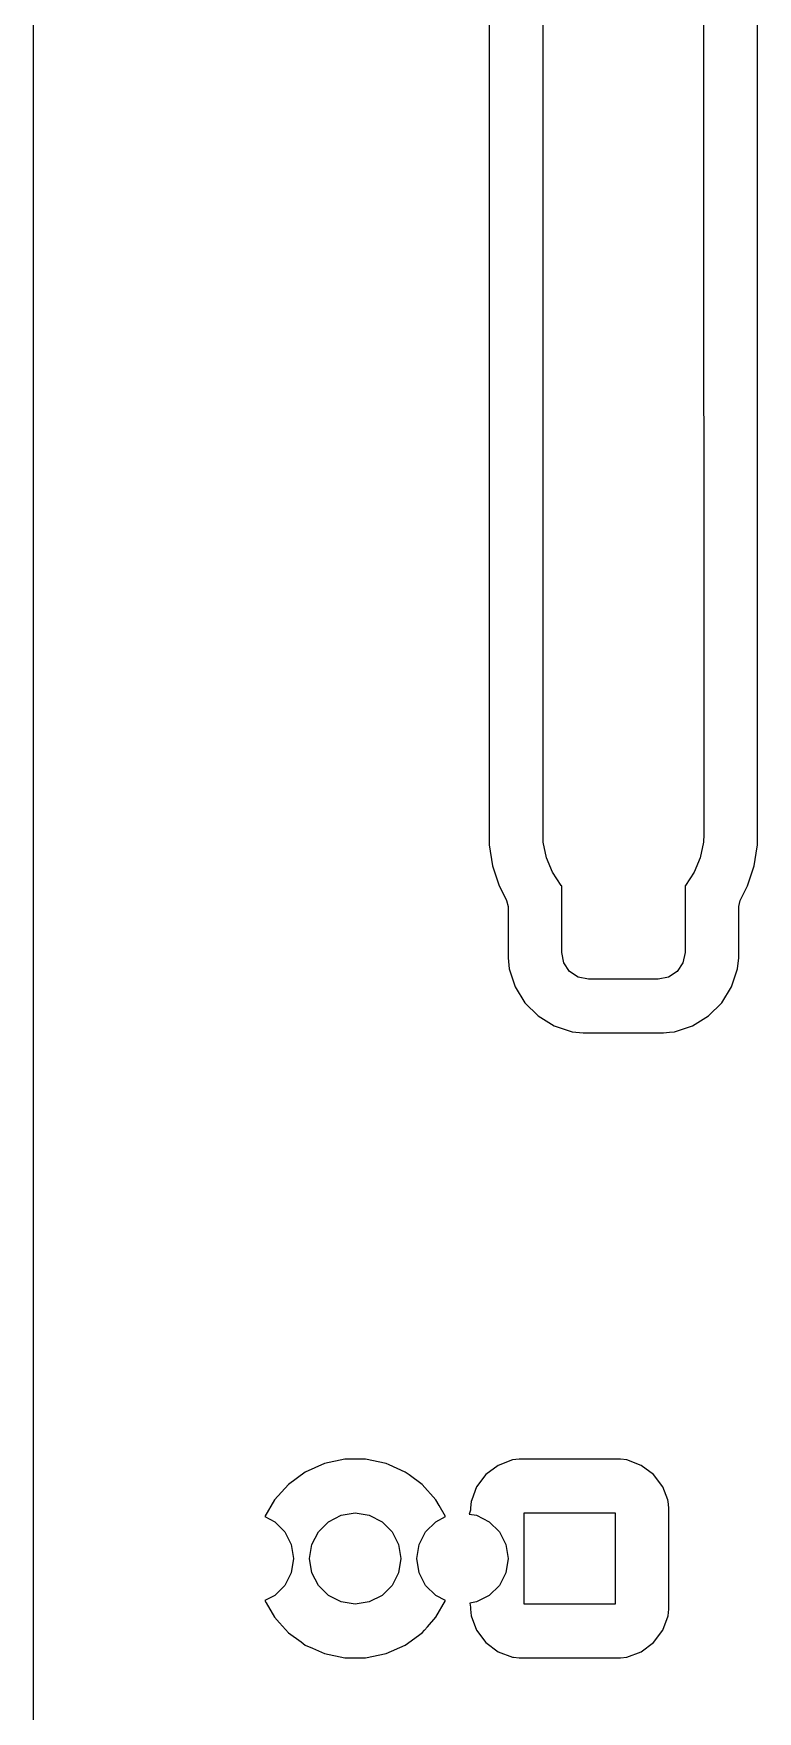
# Model space of a CAD drawing. Extents: x 180 to 322, y -217 to -139.
# Drawn here: x 194.5 to 201.25, y -190.67 to -175.04 of the extents above; entities that cross this region are included whole.
import ezdxf

# ---------------------------------------------------------------- set-up
doc = ezdxf.new("R2010")
doc.units = 0
doc.layers.add('BLACK', color=7, linetype='CONTINUOUS')

msp = doc.modelspace()

# ---------------------------------------------------------------- linework, layer by layer
at = {"layer": 'BLACK', "linetype": 'CONTINUOUS'}
for p, q in [((194.5005, -185), (194.5005, -161.1295)), ((198.7495, -161.1295), (198.7495, -182.598422)), ((201.2505, -182.598422), (201.2505, -161.1295)), ((199.253611, -182.573513), (199.25, -166.22325)), ((200.746421, -166.296104), (200.75, -182.5)), ((200.75, -182.5), (200.746389, -182.573513)), ((198.7495, -182.598422), (198.78029, -182.792826)), ((199.282295, -182.717714), (199.253611, -182.573513)), ((200.746389, -182.573513), (200.717705, -182.717714)), ((201.23845, -182.6745), (201.2505, -182.598422)), ((198.78029, -182.792826), (198.841117, -182.980029)), ((199.338559, -182.853548), (199.282295, -182.717714)), ((200.717705, -182.717714), (200.661441, -182.853548)), ((201.158884, -182.980025), (201.219709, -182.792826)), ((201.219709, -182.792826), (201.23845, -182.6745)), ((199.420242, -182.975795), (199.338559, -182.853548)), ((199.425, -182.980553), (199.420242, -182.975795)), ((200.579758, -182.975795), (200.575, -182.980553)), ((200.661441, -182.853548), (200.579758, -182.975795)), ((198.841117, -182.980029), (198.887285, -183.070639)), ((198.887285, -183.070639), (198.910985, -183.117152)), ((198.910985, -183.117152), (198.9245, -183.173446)), ((199.425, -183.6), (199.425, -182.980553)), ((200.575, -182.980553), (200.575, -183.6)), ((201.075499, -183.173445), (201.089014, -183.117151)), ((201.089014, -183.117151), (201.158884, -182.980025)), ((198.9245, -183.173446), (198.9245, -183.650001)), ((201.0755, -183.650009), (201.075499, -183.173445)), ((199.44403, -183.695671), (199.425, -183.6)), ((200.575, -183.6), (200.55597, -183.695671)), ((198.9245, -183.650001), (198.924501, -183.650019)), ((198.924501, -183.650019), (198.935, -183.752796)), ((198.935, -183.752796), (198.935001, -183.752799)), ((198.935001, -183.752799), (198.990185, -183.919331)), ((199.498223, -183.776777), (199.44403, -183.695671)), ((200.55597, -183.695671), (200.501777, -183.776777)), ((201.009814, -183.919334), (201.064999, -183.752797)), ((201.064999, -183.752797), (201.0755, -183.650009)), ((199.579329, -183.83097), (199.498223, -183.776777)), ((199.675, -183.85), (199.579329, -183.83097)), ((200.325, -183.85), (199.675, -183.85)), ((200.420671, -183.83097), (200.325, -183.85)), ((200.501777, -183.776777), (200.420671, -183.83097)), ((198.990185, -183.919331), (198.990186, -183.919334)), ((198.990186, -183.919334), (199.082288, -184.068656)), ((199.082288, -184.068656), (199.206344, -184.192712)), ((200.793656, -184.192712), (200.917712, -184.068656)), ((200.917712, -184.068656), (201.009814, -183.919334)), ((199.206344, -184.192712), (199.355666, -184.284814)), ((200.644334, -184.284814), (200.793656, -184.192712)), ((199.355666, -184.284814), (199.522203, -184.339999)), ((199.522203, -184.339999), (199.624991, -184.3505)), ((199.624991, -184.3505), (200.375008, -184.350499)), ((200.375008, -184.350499), (200.375016, -184.350498)), ((200.375016, -184.350498), (200.375019, -184.350498)), ((200.375019, -184.350498), (200.431302, -184.344748)), ((200.431302, -184.344748), (200.477797, -184.339999)), ((200.477797, -184.339999), (200.644334, -184.284814)), ((194.5005, -185.5), (194.5005, -185)), ((194.5005, -189), (194.5005, -185.5)), ((197.034702, -188.444076), (196.877305, -188.558433)), ((197.212431, -188.364948), (197.034702, -188.444076)), ((197.402726, -188.3245), (197.212431, -188.364948)), ((197.597274, -188.3245), (197.402726, -188.3245)), ((197.787569, -188.364948), (197.597274, -188.3245)), ((197.787571, -188.364949), (197.787569, -188.364948)), ((197.815867, -188.377547), (197.787571, -188.364949)), ((197.965297, -188.444076), (197.815867, -188.377547)), ((198.001666, -188.4705), (197.965297, -188.444076)), ((198.832664, -188.381206), (198.717455, -188.467452)), ((198.832671, -188.381202), (198.832664, -188.381206)), ((198.967516, -188.330908), (198.832671, -188.381202)), ((199.027123, -188.324501), (198.967516, -188.330908)), ((199.027129, -188.3245), (199.027123, -188.324501)), ((199.972864, -188.3245), (199.027129, -188.3245)), ((199.972873, -188.3245), (199.972864, -188.3245)), ((199.972881, -188.3245), (199.972873, -188.3245)), ((199.972883, -188.324501), (199.972881, -188.3245)), ((200.032483, -188.330908), (199.972883, -188.324501)), ((200.167328, -188.381202), (200.032482, -188.330908)), ((200.032482, -188.330908), (200.032483, -188.330908)), ((200.167335, -188.381206), (200.167328, -188.381202)), ((200.282544, -188.467452), (200.167335, -188.381206)), ((196.877302, -188.558435), (196.747129, -188.703009)), ((196.877305, -188.558433), (196.877302, -188.558435)), ((198.122692, -188.558431), (198.001666, -188.4705)), ((198.122693, -188.558432), (198.122692, -188.558431)), ((198.122694, -188.558433), (198.122693, -188.558432)), ((198.122697, -188.558435), (198.122694, -188.558433)), ((198.25287, -188.703008), (198.122697, -188.558435)), ((198.631202, -188.582671), (198.58632, -188.703009)), ((198.631206, -188.582664), (198.631202, -188.582671)), ((198.717452, -188.467455), (198.631206, -188.582664)), ((198.717455, -188.467452), (198.717452, -188.467455)), ((200.282547, -188.467455), (200.282544, -188.467452)), ((200.368793, -188.582664), (200.282547, -188.467455)), ((200.368797, -188.582671), (200.368793, -188.582664)), ((200.413679, -188.703008), (200.368797, -188.582671)), ((196.747129, -188.703009), (196.657105, -188.858933)), ((198.283824, -188.756622), (198.25287, -188.703008)), ((198.342894, -188.858933), (198.283824, -188.756622)), ((198.580909, -188.717517), (198.5745, -188.777127)), ((198.58632, -188.703009), (198.580909, -188.717517)), ((200.419091, -188.717517), (200.413679, -188.703008)), ((200.425499, -188.777128), (200.419091, -188.717517)), ((196.657105, -188.858933), (196.749809, -188.906168)), ((196.749809, -188.906168), (196.843832, -189.000191)), ((197.156168, -189.000191), (197.250191, -188.906168)), ((197.250191, -188.906168), (197.368668, -188.845801)), ((197.368668, -188.845801), (197.5, -188.825)), ((197.5, -188.825), (197.631332, -188.845801)), ((197.631332, -188.845801), (197.749809, -188.906168)), ((197.749809, -188.906168), (197.843832, -189.000191)), ((198.156168, -189.000191), (198.250191, -188.906168)), ((198.250191, -188.906168), (198.342894, -188.858933)), ((198.5745, -188.797312), (198.56342, -188.835044)), ((198.56342, -188.835044), (198.631332, -188.845801)), ((198.5745, -188.777127), (198.5745, -188.777134)), ((198.5745, -188.777134), (198.5745, -188.777135)), ((198.5745, -188.777135), (198.5745, -188.797312)), ((198.631332, -188.845801), (198.749809, -188.906168)), ((198.749809, -188.906168), (198.843832, -189.000191)), ((199.075, -189.675), (199.075, -188.825)), ((199.075, -188.825), (199.925, -188.825)), ((199.925, -188.825), (199.925, -189.675)), ((200.425499, -189), (200.425499, -188.777128)), ((194.5005, -203.5), (194.5005, -189)), ((196.843832, -189.000191), (196.904199, -189.118668)), ((197.095801, -189.118668), (197.156168, -189.000191)), ((197.843832, -189.000191), (197.904199, -189.118668)), ((198.095801, -189.118668), (198.156168, -189.000191)), ((198.843832, -189.000191), (198.904199, -189.118668)), ((200.4255, -189.722873), (200.425499, -189)), ((196.904199, -189.118668), (196.925, -189.25)), ((197.075, -189.25), (197.095801, -189.118668)), ((197.904199, -189.118668), (197.925, -189.25)), ((198.075, -189.25), (198.095801, -189.118668)), ((198.904199, -189.118668), (198.925, -189.25)), ((196.904199, -189.381332), (196.843832, -189.499809)), ((196.925, -189.25), (196.904199, -189.381332)), ((197.095801, -189.381332), (197.075, -189.25)), ((197.156168, -189.499809), (197.095801, -189.381332)), ((197.904199, -189.381332), (197.843832, -189.499809)), ((197.925, -189.25), (197.904199, -189.381332)), ((198.095801, -189.381332), (198.075, -189.25)), ((198.156168, -189.499809), (198.095801, -189.381332)), ((198.904199, -189.381332), (198.843832, -189.499809)), ((198.925, -189.25), (198.904199, -189.381332)), ((196.843832, -189.499809), (196.749809, -189.593832)), ((197.250191, -189.593832), (197.156168, -189.499809)), ((197.843832, -189.499809), (197.749809, -189.593832)), ((198.250191, -189.593832), (198.156168, -189.499809)), ((198.843832, -189.499809), (198.749809, -189.593832)), ((196.749809, -189.593832), (196.657106, -189.641066)), ((196.657106, -189.641066), (196.669266, -189.662128)), ((196.669266, -189.662128), (196.74713, -189.796992)), ((197.368668, -189.654199), (197.250191, -189.593832)), ((197.5, -189.675), (197.368668, -189.654199)), ((197.631332, -189.654199), (197.5, -189.675)), ((197.749809, -189.593832), (197.631332, -189.654199)), ((198.342893, -189.641066), (198.250191, -189.593832)), ((198.25287, -189.796992), (198.342893, -189.641066)), ((198.631332, -189.654199), (198.568032, -189.664224)), ((198.568032, -189.664224), (198.5745, -189.70268)), ((198.749809, -189.593832), (198.631332, -189.654199)), ((199.925, -189.675), (199.075, -189.675)), ((196.74713, -189.796992), (196.792476, -189.847354)), ((196.792476, -189.847354), (196.877302, -189.941564)), ((198.172607, -189.886132), (198.25287, -189.796992)), ((198.5745, -189.70268), (198.5745, -189.722867)), ((198.5745, -189.722867), (198.574501, -189.722876)), ((198.574501, -189.722876), (198.580908, -189.782483)), ((198.580908, -189.782483), (198.631202, -189.917328)), ((200.368796, -189.917331), (200.419091, -189.782483)), ((200.419091, -189.782483), (200.4255, -189.722873)), ((196.877302, -189.941564), (196.877305, -189.941566)), ((196.877305, -189.941566), (196.877308, -189.941569)), ((196.877308, -189.941569), (196.995352, -190.027333)), ((197.965299, -190.055922), (198.122692, -189.941569)), ((198.122692, -189.941569), (198.144513, -189.917335)), ((198.144513, -189.917335), (198.172607, -189.886132)), ((198.631202, -189.917328), (198.631206, -189.917335)), ((198.631206, -189.917335), (198.717452, -190.032544)), ((200.282546, -190.032546), (200.368796, -189.917331)), ((196.995352, -190.027333), (197.034702, -190.055923)), ((197.034702, -190.055923), (197.102926, -190.086297)), ((197.102926, -190.086297), (197.212429, -190.135051)), ((197.212429, -190.135051), (197.402726, -190.1755)), ((197.597274, -190.1755), (197.787571, -190.135051)), ((197.787571, -190.135051), (197.965299, -190.055922)), ((198.717452, -190.032544), (198.717455, -190.032547)), ((198.717455, -190.032547), (198.832664, -190.118793)), ((198.832664, -190.118793), (198.832671, -190.118797)), ((198.832671, -190.118797), (198.967517, -190.169091)), ((198.967517, -190.169091), (198.967516, -190.169091)), ((198.967516, -190.169091), (198.974444, -190.169835)), ((198.974444, -190.169835), (199.027127, -190.1755)), ((199.972872, -190.175499), (200.032483, -190.169091)), ((200.032483, -190.169091), (200.167331, -190.118796)), ((200.167331, -190.118796), (200.282546, -190.032546)), ((197.402726, -190.1755), (197.597274, -190.1755)), ((199.027127, -190.1755), (199.972872, -190.175499))]:
    msp.add_line(p, q, dxfattribs=at)

doc.saveas('drawing.dxf')
